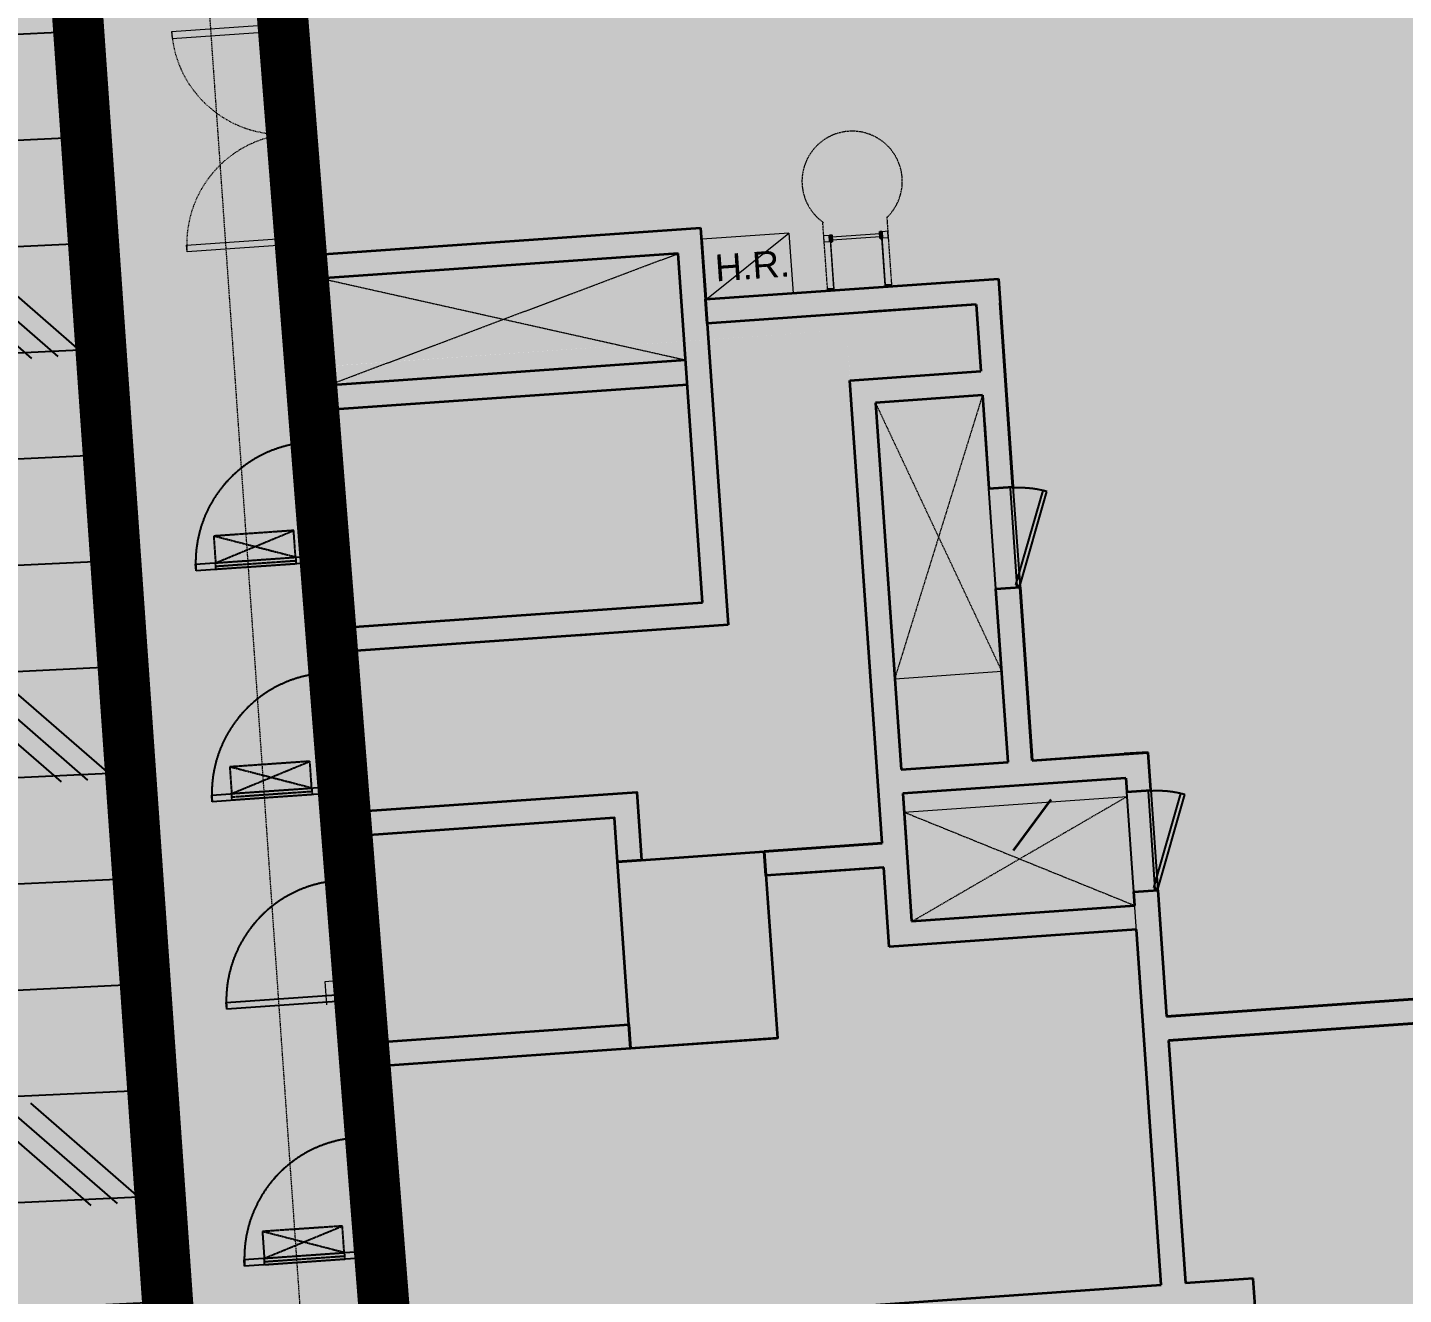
# Model space of a CAD drawing. Header units: millimetres. Extents: x 306 to 836129804, y -168137 to 818603917.
# Drawn here: x 834587896 to 834598183, y 818009828 to 818019302 of the extents above; entities that cross this region are included whole.
import ezdxf
from ezdxf.xclip import XClip

# ---------------------------------------------------------------- set-up
doc = ezdxf.new("R2010")
doc.units = ezdxf.units.MM
doc.header["$LTSCALE"] = 3
doc.header["$XCLIPFRAME"] = 0
for name, pattern in [('3A61X-MSFP-P-GF1$0$CENTER', [2, 1.25, -0.25, 0.25, -0.25]), ('ACAD_ISO03W100', [30, 12, -18]), ('B0701', [2.34375, 1.5625, -0.78125]), ('B0703', [4.6875, 3.125, -1.5625]), ('Dash', [6, 3, -3]), ('Dash 1_100', [2.25, 1.25, -1]), ('Dash 1_16_', [3.175, 1.5875, -1.5875]), ('DIVIDE', [1.25, 0.5, -0.25, 0, -0.25, 0, -0.25]), ('IMPORT-3A35X-MAGP-P-SB$0$ACAD_ISO05W035', [11.55, 8.4, -1.05, 0, -1.05, 0, -1.05])]:
    doc.linetypes.add(name, pattern=pattern)
for name, color, linetype in [('_ANCILIARY', 40, 'Continuous'), ('_ANCILIARY HATCH', 1, 'Continuous'), ('_DEV LINE', 96, 'DIVIDE'), ('_SUBLEASE', 241, 'Continuous'), ('_SUBLEASE LINE', 10, 'DIVIDE'), ('GCL-MARKUP WALL & DOOR', 251, 'Continuous'), ('Louver', 251, '3A61X-MSFP-P-GF1$0$CENTER'), ('Trench', 251, 'Continuous'), ('UAJ-90.0BOUN', 251, 'Continuous'), ('UAJ-90.5LAND', 251, 'Continuous')]:
    doc.layers.add(name, color=color, linetype=linetype)
for name, color, linetype, lineweight in [('A-DETL', 251, 'Continuous', 13), ('A-DETL-GENF', 251, 'Continuous', 13), ('A-DOOR', 251, 'Continuous', 5), ('A-DOOR-FRAM', 251, 'Continuous', 18), ('A-DOOR-HDLN', 251, 'Dash', 18), ('A-FLOR', 251, 'Continuous', 13), ('A-GENM', 251, 'Continuous', 5), ('A-WALL', 251, 'Continuous', 5), ('CBWD-BME', 251, 'Continuous', 20), ('Eva-New', 1, 'ACAD_ISO03W100', 18), ('G-IMPT', 8, 'Continuous', 5), ('Hatch (CARR)', 252, 'Continuous', 35), ('Hatch (LTC&CB)', 252, 'Continuous', 35), ('S-COLS', 251, 'Continuous', 5), ('UAJ-21EXWA', 251, 'Continuous', 35), ('UAJ-21EXWA-a', 251, 'Continuous', 9), ('UAJ-21EXWA-z', 251, 'B0703', 9), ('UAJ-23FLOR-y', 251, 'B0701', 9)]:
    doc.layers.add(name, color=color, linetype=linetype, lineweight=lineweight)
doc.layers.get('UAJ-90.5LAND').off()
doc.styles.add('Arial_1', font='arial.ttf', dxfattribs={"height": 3})

# ---------------------------------------------------------------- blocks, each defined once
blk = doc.blocks.new('ARC_DOR_P00_SINGLE_VARIES -External - EX-D07- 850x2100mm-16613457-Plan_L000')
at = {"layer": 'A-DOOR', "lineweight": 18}
for p, q in [((400, -90), (450, -90)), ((400, -990), (400, -90)), ((450, -90), (450, -990)), ((450, -990), (400, -990))]:
    blk.add_line(p, q, dxfattribs=at)
at = {"layer": 'A-DOOR', "linetype": 'Dash 1_16_'}
blk.add_arc((450, -90), 900, 180, 270, dxfattribs=at)
at = {"layer": 'A-DOOR-FRAM'}
for p, q in [((-500, -10), (-500, 7)), ((-499, 7), (-499, -10)), ((-494, 6), (-499, 6)), ((-498, 10), (-438, 10)), ((-498, 10), (-438, 10)), ((-438, 8), (-498, 8)), ((-494, -87), (-494, 6)), ((-437, -39), (-437, 7)), ((-435, 7), (-435, -39)), ((-435, 7), (-435, -39)), ((435, 7), (435, -39)), ((435, -39), (435, 7)), ((436, -39), (436, 7)), ((497, 10), (437, 10)), ((437, 10), (497, 10)), ((437, 8), (497, 8)), ((493, 6), (498, 6)), ((493, -87), (493, 6)), ((498, 7), (498, -10)), ((500, -10), (500, 7)), ((-502, -7), (-500, -7)), ((-502, -36), (-502, -7)), ((-499, -36), (-502, -36)), ((-500, -10), (-500, -36)), ((-499, -10), (-500, -10)), ((-500, -88), (-500, -70)), ((-499, -70), (-500, -70)), ((-499, -10), (-499, -70)), ((-499, -70), (-499, -88)), ((-494, -87), (-499, -87)), ((-498, -89), (-453, -89)), ((-453, -90), (-498, -90)), ((-453, -90), (-498, -90)), ((-494, -12), (-473, -12)), ((-473, -30), (-494, -30)), ((-473, -12), (-470, -12)), ((-470, -30), (-473, -30)), ((-470, -12), (-470, -30)), ((-452, -88), (-452, -42)), ((-450, -42), (-450, -88)), ((-450, -42), (-450, -88)), ((-449, -40), (-438, -40)), ((-438, -41), (-449, -41)), ((-438, -41), (-449, -41)), ((-446, -34), (-446, -9)), ((-446, -9), (-437, -9)), ((-437, -34), (-446, -34)), ((446, -9), (436, -9)), ((436, -34), (446, -34)), ((449, -40), (437, -40)), ((437, -41), (449, -41)), ((449, -41), (437, -41)), ((446, -34), (446, -9)), ((450, -42), (450, -88)), ((450, -88), (450, -42)), ((451, -88), (451, -42)), ((497, -89), (452, -89)), ((452, -90), (497, -90)), ((497, -90), (452, -90)), ((470, -12), (470, -30)), ((472, -12), (470, -12)), ((470, -30), (472, -30)), ((493, -12), (472, -12)), ((472, -30), (493, -30)), ((493, -87), (498, -87)), ((498, -10), (498, -70)), ((498, -10), (500, -10)), ((498, -36), (501, -36)), ((498, -70), (500, -70)), ((498, -70), (498, -88)), ((501, -7), (500, -7)), ((500, -10), (500, -36)), ((500, -88), (500, -70)), ((501, -36), (501, -7))]:
    blk.add_line(p, q, dxfattribs=at)
for centre, radius, start, end in [((-498, 7), 2.5, 90, 180), ((-498, 7), 2.5, 90, 180), ((-498, 7), 1, 90, 180), ((-438, 7), 2.5, 360, 90), ((-438, 7), 2.5, 360, 90), ((-438, 7), 1, 360, 90), ((437, 7), 2.5, 90, 180), ((437, 7), 2.5, 90, 180), ((437, 7), 1, 90, 180), ((497, 7), 2.5, 360, 90), ((497, 7), 2.5, 360, 90), ((497, 7), 1, 360, 90), ((-498, -88), 2.5, 180, 270), ((-498, -88), 2.5, 180, 270), ((-498, -88), 1, 180, 270), ((-453, -88), 2.5, 270, 360), ((-453, -88), 1, 270, 360), ((-453, -88), 2.5, 270, 360), ((-449, -42), 2.5, 90, 180), ((-449, -42), 1, 90, 180), ((-449, -42), 1, 90, 180), ((-438, -39), 2.5, 270, 360), ((-438, -39), 1, 270, 0), ((-438, -39), 2.5, 270, 360), ((-532, -21), 98.3, 350.8522, 9.1478), ((532, -21), 98.3, 170.8522, 189.1478), ((437, -39), 2.5, 180, 270), ((437, -39), 2.5, 180, 270), ((437, -39), 1, 180, 270), ((449, -42), 2.5, 360, 90), ((449, -42), 1, 360, 90), ((449, -42), 1, 360, 90), ((452, -88), 2.5, 180, 270), ((452, -88), 2.5, 180, 270), ((452, -88), 1, 180, 270), ((497, -88), 2.5, 270, 360), ((497, -88), 1, 270, 360), ((497, -88), 2.5, 270, 360)]:
    blk.add_arc(centre, radius, start, end, dxfattribs=at)
blk = doc.blocks.new('ARC_DOR_P00_DOUBLE_VARIES - External - EX-D01_1550x2100mm-16613462-Plan_L000')
at = {"layer": 'A-DOOR', "lineweight": 18}
for p, q in [((-775, -65), (-825, -65)), ((-825, -65), (-825, -890)), ((-775, -890), (-775, -65)), ((775, -65), (825, -65)), ((775, -890), (775, -65)), ((825, -65), (825, -890)), ((-825, -890), (-775, -890)), ((825, -890), (775, -890))]:
    blk.add_line(p, q, dxfattribs=at)
at = {"layer": 'A-DOOR', "linetype": 'Dash 1_16_'}
for centre, start, end in [((-825, -65), 270, 360), ((825, -65), 180, 270)]:
    blk.add_arc(centre, 825, start, end, dxfattribs=at)
at = {"layer": 'A-DOOR-FRAM'}
for p, q in [((-877, 18), (-875, 18)), ((-877, -11), (-877, 18)), ((-875, 15), (-875, 32)), ((-875, 15), (-875, -11)), ((-874, 15), (-875, 15)), ((-874, 32), (-874, 15)), ((-869, 31), (-874, 31)), ((-874, 15), (-874, -45)), ((-873, 35), (-813, 35)), ((-873, 35), (-813, 35)), ((-813, 33), (-873, 33)), ((-869, -62), (-869, 31)), ((-869, 13), (-848, 13)), ((-848, 13), (-845, 13)), ((-845, 13), (-845, -5)), ((-821, -9), (-821, 16)), ((-821, 16), (-812, 16)), ((-812, -14), (-812, 32)), ((-810, 32), (-810, -14)), ((-810, 32), (-810, -14)), ((810, 32), (810, -14)), ((810, -14), (810, 32)), ((811, -14), (811, 32)), ((821, 16), (811, 16)), ((872, 35), (812, 35)), ((812, 35), (872, 35)), ((812, 33), (872, 33)), ((821, -9), (821, 16)), ((845, 13), (845, -5)), ((847, 13), (845, 13)), ((868, 13), (847, 13)), ((868, 31), (873, 31)), ((868, -62), (868, 31)), ((873, 32), (873, 15)), ((873, 15), (873, -45)), ((873, 15), (875, 15)), ((875, 15), (875, 32)), ((876, 18), (875, 18)), ((875, 15), (875, -11)), ((876, -11), (876, 18)), ((-874, -11), (-877, -11)), ((-875, -63), (-875, -45)), ((-874, -45), (-875, -45)), ((-874, -45), (-874, -63)), ((-869, -62), (-874, -62)), ((-873, -64), (-828, -64)), ((-828, -65), (-873, -65)), ((-828, -65), (-873, -65)), ((-848, -5), (-869, -5)), ((-845, -5), (-848, -5)), ((-827, -63), (-827, -17)), ((-825, -17), (-825, -63)), ((-825, -17), (-825, -63)), ((-824, -15), (-813, -15)), ((-813, -16), (-824, -16)), ((-813, -16), (-824, -16)), ((-812, -9), (-821, -9)), ((811, -9), (821, -9)), ((824, -15), (812, -15)), ((812, -16), (824, -16)), ((824, -16), (812, -16)), ((825, -17), (825, -63)), ((825, -63), (825, -17)), ((826, -63), (826, -17)), ((872, -64), (827, -64)), ((827, -65), (872, -65)), ((872, -65), (827, -65)), ((845, -5), (847, -5)), ((847, -5), (868, -5)), ((868, -62), (873, -62)), ((873, -11), (876, -11)), ((873, -45), (875, -45)), ((873, -45), (873, -63)), ((875, -63), (875, -45))]:
    blk.add_line(p, q, dxfattribs=at)
for centre, radius, start, end in [((-873, 32), 2.5, 90, 180), ((-873, 32), 2.5, 90, 180), ((-873, 32), 1, 90, 180), ((-813, 32), 2.5, 360, 90), ((-813, 32), 2.5, 360, 90), ((-813, 32), 1, 0, 90), ((-907, 4), 98.3, 350.8522, 9.1478), ((907, 4), 98.3, 170.8522, 189.1478), ((812, 32), 2.5, 90, 180), ((812, 32), 2.5, 90, 180), ((812, 32), 1, 90, 180), ((872, 32), 2.5, 360, 90), ((872, 32), 2.5, 360, 90), ((872, 32), 1, 360, 90), ((-873, -63), 2.5, 180, 270), ((-873, -63), 2.5, 180, 270), ((-873, -63), 1, 180, 270), ((-828, -63), 2.5, 270, 360), ((-828, -63), 1, 270, 0), ((-828, -63), 2.5, 270, 360), ((-824, -17), 2.5, 90, 180), ((-824, -17), 1, 90, 180), ((-824, -17), 1, 90, 180), ((-813, -14), 2.5, 270, 360), ((-813, -14), 1, 270, 360), ((-813, -14), 2.5, 270, 360), ((812, -14), 2.5, 180, 270), ((812, -14), 2.5, 180, 270), ((812, -14), 1, 180, 270), ((824, -17), 2.5, 360, 90), ((824, -17), 1, 360, 90), ((824, -17), 1, 360, 90), ((827, -63), 2.5, 180, 270), ((827, -63), 2.5, 180, 270), ((827, -63), 1, 180, 270), ((872, -63), 2.5, 270, 360), ((872, -63), 1, 270, 360), ((872, -63), 2.5, 270, 360)]:
    blk.add_arc(centre, radius, start, end, dxfattribs=at)
blk = doc.blocks.new('ARC_AP_P00_SINGLE - ARC_AP03_P00_750X1500mm-19245586-Plan_L000')
at = {"layer": 'A-DOOR'}
for p, q in [((-242, -65), (-232, -37)), ((492, -43), (-242, -43)), ((-242, -65), (448, -316)), ((-232, -37), (458, -288)), ((448, -316), (458, -288))]:
    blk.add_line(p, q, dxfattribs=at)
at = {"layer": 'A-DOOR-HDLN', "lineweight": 5}
blk.add_arc((-242, -65), 734, 340, 0.4165, dxfattribs=at)
blk = doc.blocks.new('UNS_LionweldKennedyFlooringLtd_PrmnntlyFixVrtclLddrSym_Ladder - Ladders -19074909-Plan_L000')
at = {"layer": 'A-GENM'}
for p, q in [((-190, 379), (-240, 379)), ((-240, 379), (-240, 374)), ((-190, 379), (-240, 379)), ((-240, 379), (-240, 374)), ((-240, 374), (-195, 374)), ((-240, 374), (-195, 374)), ((-195, 374), (-195, -26)), ((-195, 374), (-195, -26)), ((-190, 25), (-190, 379)), ((-190, 25), (-190, 379)), ((240, 379), (190, 379)), ((190, 379), (190, 25)), ((240, 379), (190, 379)), ((190, 379), (190, 25)), ((195, -26), (195, 374)), ((195, 374), (240, 374)), ((195, -26), (195, 374)), ((195, 374), (240, 374)), ((240, 374), (240, 379)), ((240, 374), (240, 379)), ((-240, 25), (-200, 25)), ((-240, 25), (-240, -26)), ((-200, 25), (-195, 25)), ((-200, 25), (-200, -26)), ((180, 10), (-180, 10)), ((195, 25), (200, 25)), ((200, 25), (240, 25)), ((200, 25), (200, -26)), ((240, 25), (240, -26)), ((-200, -26), (-240, -26)), ((-195, -26), (-200, -26)), ((-195, -26), (-190, -26)), ((-195, -26), (-190, -26)), ((-180, -10), (180, -10)), ((190, -26), (195, -26)), ((190, -26), (195, -26)), ((200, -26), (195, -26)), ((240, -26), (200, -26))]:
    blk.add_line(p, q, dxfattribs=at)
at = {"layer": 'A-GENM', "lineweight": 25}
for p, q in [((-190, -26), (-190, 25)), ((-180, 25), (-190, 25)), ((-180, 25), (-180, -26)), ((180, -26), (180, 25)), ((190, 25), (180, 25)), ((190, 25), (190, -26)), ((-180, -26), (-190, -26)), ((190, -26), (180, -26))]:
    blk.add_line(p, q, dxfattribs=at)
blk = doc.blocks.new('Hose Reel - Hose Reel_dwg-8891829-Plan_L000')
at = {"layer": 'G-IMPT', "flags": 128}
blk.add_lwpolyline([(650, 400), (650, -50), (0, -50), (650, 400), (0, 400), (0, -50)], dxfattribs=at)
at = {"layer": 'G-IMPT', "insert": (360, 277), "char_height": 200, "width": 528.9, "attachment_point": 2, "rotation": 359.9778, "line_spacing_factor": 0.941778, "style": 'Arial_1'}
blk.add_mtext('H.R.', dxfattribs=at)
blk = doc.blocks.new('Hose Reel - Hose Reel Type 1-7871930-Plan_L000')
blk.add_blockref('Hose Reel - Hose Reel_dwg-8891829-Plan_L000', (-3, 45))
blk = doc.blocks.new('p32 uns')
at = {"layer": 'A-DETL', "linetype": 'Dash 1_100', "lineweight": 18}
for p, q in [((470258, -293730), (470221, -293212)), ((470700, -293178), (470736, -293697))]:
    blk.add_line(p, q, dxfattribs=at)
blk.add_arc((470441, -292912), 375, 314.0015, 234.9067, dxfattribs=at)
at = {"layer": 'A-FLOR', "lineweight": 9}
for p, q in [((466264, -293333), (466156, -291787)), ((466271, -293433), (466267, -293383)), ((466502, -298895), (466557, -298891)), ((466515, -299069), (466502, -298895)), ((466597, -298888), (466652, -298885))]:
    blk.add_line(p, q, dxfattribs=at)
at = {"layer": 'A-FLOR', "lineweight": 5}
for p, q in [((466157, -291787), (466265, -293333)), ((466269, -293383), (466272, -293433))]:
    blk.add_line(p, q, dxfattribs=at)
at = {"layer": 'A-WALL'}
for p, q in [((471516, -295958), (471464, -295210)), ((471643, -295197), (471696, -295946)), ((472595, -298910), (472542, -298162)), ((472722, -298149), (472774, -298897))]:
    blk.add_line(p, q, dxfattribs=at)
at = {"layer": 'A-WALL', "lineweight": 50}
blk.add_line((466465, -296209), (466644, -296197), dxfattribs=at)
at = {"layer": 'CBWD-BME'}
blk.add_lwpolyline([(466465, -293639), (469141, -293452), (469196, -294250), (466521, -294438)], close=True, dxfattribs=at)
at = {"layer": 'GCL-MARKUP WALL & DOOR'}
for p, q in [((466370, -294862), (466367, -294817)), ((466370, -294862), (466367, -294817)), ((466369, -294817), (466372, -294862)), ((466370, -294814), (466387, -294813)), ((466387, -294815), (466370, -294816)), ((466371, -294821), (466464, -294814)), ((466371, -294821), (466371, -294816)), ((466447, -294810), (466387, -294815)), ((466387, -294815), (466387, -294813)), ((466421, -294809), (466450, -294807)), ((466447, -294809), (466421, -294811)), ((466422, -294812), (466421, -294809)), ((466429, -294838), (466427, -294817)), ((466445, -294816), (466447, -294836)), ((466447, -294809), (466464, -294808)), ((466447, -294810), (466447, -294809)), ((466464, -294809), (466447, -294810)), ((466450, -294807), (466450, -294809)), ((466464, -294814), (466463, -294809)), ((466470, -294870), (466465, -294810)), ((466467, -294810), (466471, -294870)), ((466467, -294810), (466471, -294870)), ((466373, -294863), (466418, -294860)), ((466418, -294861), (466373, -294864)), ((466418, -294861), (466373, -294864)), ((466420, -294873), (466419, -294862)), ((466420, -294873), (466419, -294862)), ((466421, -294862), (466422, -294873)), ((466423, -294874), (466469, -294871)), ((466469, -294873), (466423, -294876)), ((466469, -294873), (466423, -294876)), ((466427, -294865), (466452, -294863)), ((466428, -294874), (466427, -294865)), ((466429, -294840), (466429, -294838)), ((466447, -294839), (466429, -294840)), ((466447, -294836), (466447, -294839)), ((466452, -294863), (466453, -294872)), ((471622, -295207), (471673, -295939)), ((471666, -295929), (471869, -295224)), ((471897, -295232), (471869, -295224)), ((471695, -295938), (471897, -295232)), ((465532, -295775), (466430, -295712)), ((466430, -295712), (466433, -295762)), ((466530, -295740), (466484, -295744)), ((466484, -295744), (466530, -295740)), ((466484, -295745), (466530, -295742)), ((466514, -295752), (466514, -295743)), ((466531, -295743), (466535, -295803)), ((466536, -295803), (466532, -295743)), ((466532, -295743), (466536, -295803)), ((465536, -295825), (465532, -295775)), ((466433, -295762), (465536, -295825)), ((466433, -295765), (466437, -295810)), ((466437, -295810), (466433, -295765)), ((466438, -295809), (466435, -295765)), ((466481, -295759), (466436, -295762)), ((466436, -295762), (466481, -295759)), ((466436, -295763), (466481, -295760)), ((466457, -295809), (466439, -295810)), ((466439, -295812), (466457, -295811)), ((466440, -295805), (466533, -295799)), ((466440, -295805), (466440, -295810)), ((466517, -295805), (466457, -295809)), ((466457, -295809), (466457, -295811)), ((466481, -295746), (466482, -295758)), ((466482, -295758), (466481, -295746)), ((466484, -295758), (466483, -295746)), ((466489, -295745), (466489, -295754)), ((466489, -295754), (466514, -295752)), ((466517, -295806), (466491, -295808)), ((466491, -295807), (466491, -295810)), ((466491, -295810), (466520, -295808)), ((466513, -295777), (466495, -295778)), ((466495, -295778), (466495, -295780)), ((466495, -295780), (466496, -295801)), ((466513, -295779), (466513, -295777)), ((466514, -295800), (466513, -295779)), ((466534, -295804), (466517, -295805)), ((466517, -295806), (466534, -295805)), ((466517, -295805), (466517, -295806)), ((466520, -295808), (466520, -295806)), ((466533, -295799), (466533, -295804)), ((471695, -295938), (471666, -295929)), ((466491, -296588), (466488, -296543)), ((466491, -296588), (466488, -296543)), ((466489, -296543), (466493, -296588)), ((466490, -296540), (466508, -296539)), ((466508, -296540), (466490, -296542)), ((466492, -296547), (466491, -296542)), ((466492, -296547), (466584, -296540)), ((466568, -296536), (466508, -296540)), ((466508, -296540), (466508, -296539)), ((466542, -296535), (466571, -296533)), ((466568, -296535), (466542, -296536)), ((466542, -296538), (466542, -296535)), ((466550, -296564), (466548, -296543)), ((466550, -296566), (466550, -296564)), ((466568, -296565), (466550, -296566)), ((466566, -296541), (466567, -296562)), ((466567, -296562), (466568, -296565)), ((466568, -296535), (466585, -296533)), ((466568, -296536), (466568, -296535)), ((466585, -296535), (466568, -296536)), ((466571, -296533), (466571, -296534)), ((466584, -296540), (466584, -296535)), ((466590, -296596), (466586, -296536)), ((466588, -296536), (466592, -296596)), ((466588, -296536), (466592, -296596)), ((466494, -296588), (466539, -296585)), ((466539, -296587), (466494, -296590)), ((466539, -296587), (466494, -296590)), ((466541, -296599), (466540, -296588)), ((466541, -296599), (466540, -296588)), ((466542, -296588), (466543, -296599)), ((466544, -296600), (466589, -296597)), ((466590, -296598), (466544, -296602)), ((466590, -296598), (466544, -296602)), ((466548, -296590), (466573, -296589)), ((466549, -296600), (466548, -296590)), ((466573, -296589), (466573, -296598)), ((465653, -297501), (466551, -297438)), ((466554, -297488), (465656, -297551)), ((466551, -297438), (466554, -297488)), ((466554, -297490), (466557, -297535)), ((466557, -297535), (466554, -297490)), ((466559, -297535), (466556, -297490)), ((466602, -297485), (466557, -297488)), ((466557, -297488), (466602, -297485)), ((466557, -297489), (466602, -297486)), ((466602, -297472), (466603, -297484)), ((466603, -297484), (466602, -297472)), ((466650, -297466), (466604, -297469)), ((466604, -297469), (466650, -297466)), ((466604, -297471), (466650, -297468)), ((466604, -297483), (466604, -297472)), ((466609, -297471), (466610, -297480)), ((466610, -297480), (466635, -297478)), ((466635, -297478), (466634, -297469)), ((466651, -297469), (466656, -297528)), ((466657, -297528), (466653, -297469)), ((466653, -297469), (466657, -297528)), ((468831, -297479), (468651, -297492)), ((472653, -297473), (472704, -298205)), ((472697, -298195), (472899, -297490)), ((472928, -297498), (472899, -297490)), ((465656, -297551), (465653, -297501)), ((466577, -297535), (466560, -297536)), ((466560, -297538), (466577, -297536)), ((466561, -297531), (466653, -297525)), ((466561, -297531), (466561, -297536)), ((466637, -297531), (466577, -297535)), ((466577, -297535), (466577, -297536)), ((466637, -297532), (466612, -297534)), ((466612, -297533), (466612, -297536)), ((466612, -297536), (466641, -297533)), ((466633, -297502), (466615, -297504)), ((466615, -297504), (466616, -297506)), ((466616, -297506), (466617, -297527)), ((466633, -297505), (466633, -297502)), ((466635, -297526), (466633, -297505)), ((466655, -297530), (466637, -297531)), ((466637, -297532), (466655, -297531)), ((466637, -297531), (466637, -297532)), ((466641, -297533), (466641, -297532)), ((466653, -297525), (466654, -297530)), ((472726, -298204), (472928, -297498)), ((466600, -298139), (466596, -298094)), ((466600, -298139), (466596, -298094)), ((466598, -298094), (466601, -298139)), ((466599, -298091), (466616, -298090)), ((466616, -298092), (466599, -298093)), ((466600, -298098), (466693, -298091)), ((466600, -298098), (466600, -298093)), ((466676, -298087), (466616, -298092)), ((466616, -298092), (466616, -298090)), ((466650, -298086), (466679, -298084)), ((466651, -298089), (466650, -298086)), ((466676, -298086), (466651, -298088)), ((466658, -298115), (466657, -298094)), ((466674, -298093), (466676, -298113)), ((466676, -298086), (466693, -298085)), ((466676, -298087), (466676, -298086)), ((466694, -298086), (466676, -298087)), ((466679, -298084), (466679, -298086)), ((466693, -298091), (466693, -298086)), ((466699, -298147), (466695, -298087)), ((466696, -298087), (466700, -298147)), ((466696, -298087), (466700, -298147)), ((466602, -298140), (466647, -298137)), ((466648, -298138), (466602, -298141)), ((466648, -298138), (466602, -298141)), ((466649, -298150), (466649, -298139)), ((466649, -298150), (466649, -298139)), ((466650, -298139), (466651, -298150)), ((466652, -298151), (466698, -298148)), ((466698, -298150), (466652, -298153)), ((466698, -298150), (466652, -298153)), ((466656, -298142), (466681, -298140)), ((466657, -298151), (466656, -298142)), ((466658, -298117), (466658, -298115)), ((466676, -298116), (466658, -298117)), ((466676, -298113), (466676, -298116)), ((466681, -298140), (466682, -298149)), ((472726, -298204), (472697, -298195)), ((465761, -299052), (466659, -298989)), ((466659, -298989), (466662, -299039)), ((466710, -299036), (466665, -299039)), ((466665, -299039), (466710, -299036)), ((466710, -299023), (466711, -299035)), ((466711, -299035), (466710, -299023)), ((466713, -299035), (466712, -299023)), ((466759, -299017), (466713, -299021)), ((466713, -299021), (466759, -299017)), ((466713, -299022), (466759, -299019)), ((466718, -299022), (466719, -299031)), ((466719, -299031), (466743, -299029)), ((466743, -299029), (466743, -299020)), ((466760, -299020), (466764, -299080)), ((466766, -299080), (466761, -299020)), ((466761, -299020), (466766, -299080)), ((465765, -299102), (465761, -299052)), ((466662, -299039), (465765, -299102)), ((466663, -299042), (466666, -299087)), ((466666, -299087), (466663, -299042)), ((466667, -299086), (466664, -299042)), ((466665, -299040), (466710, -299037)), ((466686, -299086), (466668, -299087)), ((466668, -299089), (466686, -299088)), ((466669, -299082), (466762, -299076)), ((466669, -299082), (466669, -299087)), ((466746, -299082), (466686, -299086)), ((466686, -299086), (466686, -299088)), ((466746, -299083), (466720, -299085)), ((466720, -299084), (466720, -299087)), ((466720, -299087), (466749, -299085)), ((466742, -299054), (466724, -299055)), ((466724, -299055), (466724, -299057)), ((466724, -299057), (466725, -299078)), ((466742, -299056), (466742, -299054)), ((466743, -299077), (466742, -299056)), ((466763, -299081), (466746, -299082)), ((466746, -299083), (466763, -299082)), ((466746, -299082), (466746, -299083)), ((466749, -299085), (466749, -299083)), ((466762, -299076), (466762, -299081)), ((466734, -300062), (466731, -300017)), ((466734, -300062), (466731, -300017)), ((466732, -300017), (466735, -300062)), ((466733, -300015), (466751, -300013)), ((466751, -300015), (466733, -300016)), ((466735, -300021), (466734, -300016)), ((466735, -300021), (466827, -300015)), ((466737, -300063), (466782, -300060)), ((466782, -300061), (466737, -300064)), ((466782, -300061), (466737, -300064)), ((466811, -300011), (466751, -300015)), ((466751, -300015), (466751, -300013)), ((466784, -300074), (466783, -300062)), ((466784, -300074), (466783, -300062)), ((466785, -300009), (466814, -300007)), ((466810, -300009), (466785, -300011)), ((466785, -300012), (466785, -300009)), ((466785, -300062), (466785, -300074)), ((466793, -300038), (466791, -300017)), ((466791, -300065), (466816, -300063)), ((466791, -300074), (466791, -300065)), ((466793, -300041), (466793, -300038)), ((466811, -300039), (466793, -300041)), ((466809, -300016), (466810, -300037)), ((466810, -300009), (466828, -300008)), ((466811, -300011), (466810, -300009)), ((466810, -300037), (466811, -300039)), ((466828, -300009), (466811, -300011)), ((466814, -300007), (466814, -300009)), ((466816, -300063), (466816, -300072)), ((466827, -300015), (466827, -300010)), ((466833, -300070), (466829, -300010)), ((466831, -300010), (466835, -300070)), ((466831, -300010), (466835, -300070)), ((466786, -300075), (466832, -300071)), ((466832, -300073), (466787, -300076)), ((466832, -300073), (466787, -300076)), ((465896, -300975), (466793, -300913)), ((465899, -301025), (465896, -300975)), ((466797, -300962), (465899, -301025)), ((466793, -300913), (466797, -300962)), ((466797, -300965), (466800, -301010)), ((466800, -301010), (466797, -300965)), ((466845, -300959), (466799, -300962)), ((466799, -300962), (466845, -300959)), ((466802, -301010), (466799, -300965)), ((466800, -300964), (466845, -300961)), ((466845, -300947), (466846, -300958)), ((466846, -300958), (466845, -300947)), ((466847, -300958), (466846, -300946)), ((466893, -300941), (466847, -300944)), ((466847, -300944), (466893, -300941)), ((466847, -300945), (466893, -300942)), ((466852, -300945), (466853, -300954)), ((466853, -300954), (466878, -300953)), ((466876, -300977), (466858, -300978)), ((466858, -300978), (466859, -300981)), ((466859, -300981), (466860, -301002)), ((466876, -300979), (466876, -300977)), ((466878, -301000), (466876, -300979)), ((466878, -300953), (466877, -300943)), ((466894, -300943), (466899, -301003)), ((466900, -301003), (466896, -300943)), ((466896, -300943), (466900, -301003)), ((466803, -301006), (466896, -300999)), ((466803, -301006), (466804, -301011)), ((466820, -301009), (466803, -301011)), ((466803, -301012), (466820, -301011)), ((466880, -301005), (466820, -301009)), ((466820, -301009), (466820, -301011)), ((466880, -301007), (466855, -301009)), ((466855, -301007), (466855, -301010)), ((466855, -301010), (466884, -301008)), ((466898, -301004), (466880, -301005)), ((466880, -301005), (466880, -301007)), ((466880, -301007), (466898, -301006)), ((466884, -301008), (466884, -301007)), ((466896, -300999), (466897, -301004))]:
    blk.add_line(p, q, dxfattribs=at)
for points in [[(466467, -294809), (466567, -294802), (466636, -295798), (466537, -295805)], [(471464, -295210), (471643, -295197), (471696, -295946), (471516, -295958)], [(466588, -296533), (466687, -296526), (466757, -297522), (466657, -297529)], [(472494, -297476), (472674, -297464), (472726, -298212), (472547, -298224)], [(466830, -300008), (466930, -300001), (467000, -300997), (466900, -301004)]]:
    blk.add_lwpolyline(points, close=True, dxfattribs=at)
blk.add_lwpolyline([(466840, -301577), (466801, -301012), (466980, -301000), (467020, -301565), (466840, -301577)], dxfattribs=at)
for centre, radius, start, end in [((466370, -294817), 2.5, 94, 184), ((466370, -294817), 2.5, 94, 184), ((466370, -294817), 1, 94, 184), ((466464, -294810), 2.5, 4, 94), ((466464, -294810), 2.5, 4, 94), ((466464, -294810), 1, 4, 94), ((466433, -295762), 900, 94, 184), ((466373, -294862), 2.5, 184, 274), ((466373, -294862), 2.5, 184, 274), ((466373, -294862), 1, 184, 274), ((466418, -294862), 2.5, 4, 94), ((466418, -294862), 1, 4, 94), ((466418, -294862), 1, 4, 94), ((466423, -294873), 2.5, 184, 274), ((466423, -294873), 2.5, 184, 274), ((466423, -294873), 1, 184, 274), ((466434, -294778), 98.3, 264.8522, 283.1478), ((466469, -294870), 2.5, 274, 4), ((466469, -294870), 1, 274, 4), ((466469, -294870), 2.5, 274, 4), ((471695, -295938), 734, 74, 94.4165), ((466484, -295746), 2.5, 94, 184), ((466484, -295746), 2.5, 94, 184), ((466508, -295839), 98.3, 84.8522, 103.1478), ((466530, -295743), 2.5, 4, 94), ((466530, -295743), 2.5, 4, 94), ((466530, -295743), 1, 4, 94), ((466436, -295764), 2.5, 94, 184), ((466436, -295764), 2.5, 94, 184), ((466436, -295764), 1, 94, 184), ((466439, -295809), 2.5, 184, 274), ((466439, -295809), 2.5, 184, 274), ((466439, -295809), 1, 184, 274), ((466481, -295758), 1, 274, 4), ((466481, -295758), 2.5, 274, 4), ((466481, -295758), 1, 274, 4), ((466484, -295746), 1, 94, 184), ((466534, -295803), 2.5, 274, 4), ((466534, -295803), 1, 274, 4), ((466534, -295803), 2.5, 274, 4), ((466490, -296543), 2.5, 94, 184), ((466490, -296543), 2.5, 94, 184), ((466490, -296543), 1, 94, 184), ((466585, -296536), 2.5, 4, 94), ((466585, -296536), 2.5, 4, 94), ((466585, -296536), 1, 4, 94), ((466554, -297488), 900, 94, 184), ((466494, -296587), 2.5, 184, 274), ((466494, -296587), 2.5, 184, 274), ((466494, -296587), 1, 184, 274), ((466539, -296588), 2.5, 4, 94), ((466539, -296588), 1, 4, 94), ((466539, -296588), 1, 4, 94), ((466544, -296599), 2.5, 184, 274), ((466544, -296599), 2.5, 184, 274), ((466544, -296599), 1, 184, 274), ((466554, -296503), 98.3, 264.8522, 283.1478), ((466589, -296596), 1, 274, 4), ((466589, -296596), 2.5, 274, 4), ((466589, -296596), 2.5, 274, 4), ((466557, -297490), 2.5, 94, 184), ((466557, -297490), 2.5, 94, 184), ((466557, -297490), 1, 94, 184), ((466605, -297472), 2.5, 94, 184), ((466605, -297472), 2.5, 94, 184), ((466602, -297484), 2.5, 274, 4), ((466602, -297484), 1, 274, 4), ((466602, -297484), 1, 274, 4), ((466605, -297472), 1, 94, 184), ((466629, -297565), 98.3, 84.8522, 103.1478), ((466650, -297469), 2.5, 4, 94), ((466650, -297469), 2.5, 4, 94), ((466650, -297469), 1, 4, 94), ((472726, -298204), 734, 74, 94.4165), ((466560, -297535), 2.5, 184, 274), ((466560, -297535), 2.5, 184, 274), ((466560, -297535), 1, 184, 274), ((466655, -297529), 2.5, 274, 4), ((466655, -297529), 1, 274, 4), ((466655, -297529), 2.5, 274, 4), ((466599, -298094), 2.5, 94, 184), ((466599, -298094), 2.5, 94, 184), ((466599, -298094), 1, 94, 184), ((466694, -298087), 2.5, 4, 94), ((466694, -298087), 2.5, 4, 94), ((466694, -298087), 1, 4, 94), ((466662, -299039), 900, 94, 184), ((466602, -298139), 2.5, 184, 274), ((466602, -298139), 2.5, 184, 274), ((466602, -298139), 1, 184, 274), ((466648, -298139), 2.5, 4, 94), ((466648, -298139), 1, 4, 94), ((466648, -298139), 1, 4, 94), ((466652, -298150), 2.5, 184, 274), ((466652, -298150), 2.5, 184, 274), ((466652, -298150), 1, 184, 274), ((466663, -298055), 98.3, 264.8522, 283.1478), ((466698, -298147), 2.5, 274, 4), ((466698, -298147), 1, 274, 4), ((466698, -298147), 2.5, 274, 4), ((466713, -299023), 2.5, 94, 184), ((466713, -299023), 2.5, 94, 184), ((466710, -299035), 1, 274, 4), ((466710, -299035), 2.5, 274, 4), ((466710, -299035), 1, 274, 4), ((466713, -299023), 1, 94, 184), ((466737, -299116), 98.3, 84.8522, 103.1478), ((466759, -299020), 2.5, 4, 94), ((466759, -299020), 2.5, 4, 94), ((466759, -299020), 1, 4, 94), ((466665, -299041), 2.5, 94, 184), ((466665, -299041), 2.5, 94, 184), ((466665, -299041), 1, 94, 184), ((466668, -299086), 2.5, 184, 274), ((466668, -299086), 2.5, 184, 274), ((466668, -299086), 1, 184, 274), ((466763, -299080), 2.5, 274, 4), ((466763, -299080), 1, 274, 4), ((466763, -299080), 2.5, 274, 4), ((466797, -300962), 900, 94, 184), ((466733, -300017), 2.5, 94, 184), ((466733, -300017), 2.5, 94, 184), ((466733, -300017), 1, 94, 184), ((466736, -300062), 2.5, 184, 274), ((466736, -300062), 2.5, 184, 274), ((466736, -300062), 1, 184, 274), ((466782, -300062), 2.5, 4, 94), ((466782, -300062), 1, 4, 94), ((466782, -300062), 1, 4, 94), ((466828, -300010), 2.5, 4, 94), ((466828, -300010), 2.5, 4, 94), ((466828, -300010), 1, 4, 94), ((466786, -300074), 2.5, 184, 274), ((466786, -300074), 2.5, 184, 274), ((466786, -300074), 1, 184, 274), ((466797, -299978), 98.3, 264.8522, 283.1478), ((466832, -300070), 2.5, 274, 4), ((466832, -300070), 1, 274, 4), ((466832, -300070), 2.5, 274, 4), ((466800, -300965), 2.5, 94, 184), ((466800, -300965), 2.5, 94, 184), ((466800, -300965), 1, 94, 184), ((466847, -300946), 2.5, 94, 184), ((466847, -300946), 2.5, 94, 184), ((466845, -300958), 1, 274, 4), ((466845, -300958), 2.5, 274, 4), ((466845, -300958), 1, 274, 4), ((466847, -300946), 1, 94, 184), ((466872, -301039), 98.3, 84.8522, 103.1478), ((466893, -300943), 2.5, 4, 94), ((466893, -300943), 2.5, 4, 94), ((466893, -300943), 1, 4, 94), ((466803, -301010), 2.5, 184, 274), ((466803, -301010), 2.5, 184, 274), ((466803, -301010), 1, 184, 274), ((466898, -301003), 2.5, 274, 4), ((466898, -301003), 1, 274, 4), ((466898, -301003), 2.5, 274, 4)]:
    blk.add_arc(centre, radius, start, end, dxfattribs=at)
at = {"layer": 'Louver'}
for points in [[(465668, -295565), (465682, -295765), (466280, -295723), (466266, -295523)], [(465682, -295765), (466280, -295723), (466284, -295773), (465685, -295814)], [(465788, -297291), (465802, -297490), (466401, -297449), (466387, -297249)], [(465802, -297490), (466401, -297449), (466404, -297498), (465806, -297540)], [(466032, -300765), (466046, -300965), (466644, -300923), (466630, -300724)], [(466046, -300965), (466644, -300923), (466648, -300973), (466049, -301015)]]:
    blk.add_lwpolyline(points, close=True, dxfattribs=at)
at = {"layer": 'Louver', "flags": 128}
for points in [[(465682, -295765), (466266, -295523)], [(466280, -295723), (465668, -295565)], [(465802, -297490), (466387, -297249)], [(466401, -297449), (465788, -297291)], [(466644, -300923), (466032, -300765)], [(466046, -300965), (466630, -300724)]]:
    blk.add_lwpolyline(points, dxfattribs=at)
at = {"layer": 'Louver'}
for points in [[(465683, -295790), (466282, -295748)], [(465804, -297515), (466403, -297473)], [(466047, -300990), (466646, -300948)]]:
    blk.add_lwpolyline(points, dxfattribs=at)
at = {"layer": 'S-COLS', "lineweight": 35}
for p, q in [((468687, -298000), (469784, -297924)), ((468784, -299397), (468699, -298180)), ((469870, -299321), (468784, -299397))]:
    blk.add_line(p, q, dxfattribs=at)
at = {"layer": 'S-COLS'}
for p, q in [((468699, -298180), (468687, -298000)), ((469797, -298103), (469784, -297924)), ((469882, -299320), (469797, -298103)), ((469882, -299320), (469870, -299321))]:
    blk.add_line(p, q, dxfattribs=at)
at = {"layer": 'Trench'}
for points in [[(471397, -294257), (471373, -293908)], [(468388, -296307), (468687, -296286)]]:
    blk.add_lwpolyline(points, dxfattribs=at)
at = {"layer": 'UAJ-21EXWA'}
for p, q in [((466453, -293460), (469308, -293260)), ((469308, -293260), (469320, -293440)), ((466465, -293639), (466453, -293460)), ((469141, -293452), (466465, -293639)), ((469323, -296061), (469141, -293452)), ((469320, -293440), (469515, -296228)), ((469345, -293794), (471535, -293641)), ((471535, -293641), (471643, -295197)), ((471535, -293641), (471547, -293821)), ((469358, -293974), (469345, -293794)), ((471368, -293833), (469358, -293974)), ((471368, -293833), (470567, -293889)), ((471368, -293833), (471402, -294332)), ((471368, -293833), (471402, -294332)), ((471643, -295197), (471547, -293821)), ((469196, -294250), (466521, -294438)), ((470423, -294401), (471402, -294332)), ((470435, -294580), (470423, -294401)), ((471402, -294332), (471402, -294332)), ((466534, -294617), (469209, -294430)), ((470665, -297862), (470435, -294580)), ((471415, -294512), (470615, -294568)), ((470615, -294568), (470807, -297311)), ((471415, -294512), (471464, -295210)), ((471430, -294721), (471464, -295210)), ((471464, -295210), (471643, -295197)), ((471464, -295210), (471643, -295197)), ((466437, -295812), (466616, -295799)), ((466488, -296540), (466437, -295812)), ((466616, -295799), (466648, -296248)), ((471516, -295958), (471696, -295946)), ((471516, -295958), (471696, -295946)), ((471786, -297242), (471696, -295946)), ((471696, -295946), (471786, -297242)), ((471607, -297255), (471516, -295958)), ((471607, -297255), (471516, -295958)), ((466648, -296248), (469323, -296061)), ((469515, -296228), (466660, -296428)), ((466660, -296428), (466667, -296528)), ((466667, -296528), (466488, -296540)), ((471786, -297242), (472654, -297182)), ((472654, -297182), (472475, -297194)), ((472674, -297464), (472654, -297182)), ((470807, -297311), (471607, -297255)), ((470807, -297311), (471607, -297255)), ((471786, -297242), (472475, -297194)), ((472487, -297374), (470819, -297490)), ((472487, -297374), (470819, -297490)), ((472487, -297374), (472494, -297476)), ((470819, -297490), (470844, -297850)), ((470819, -297490), (470886, -298443)), ((472494, -297476), (472674, -297464)), ((470665, -297862), (469784, -297924)), ((469784, -297924), (470665, -297862)), ((468699, -298180), (468687, -298000)), ((469784, -297924), (469882, -299320)), ((469797, -298103), (469784, -297924)), ((470677, -298042), (469797, -298103)), ((470677, -298042), (469965, -298092)), ((470719, -298635), (470677, -298042)), ((472547, -298224), (472726, -298212)), ((472726, -298212), (472792, -299157)), ((472554, -298327), (472547, -298224)), ((470886, -298443), (472554, -298327)), ((472566, -298506), (470719, -298635)), ((472752, -301164), (472566, -298506)), ((472792, -299157), (482744, -298461)), ((482757, -298641), (472805, -299336)), ((477451, -298831), (472792, -299157)), ((472805, -299336), (477464, -299011)), ((469882, -299320), (469870, -299321)), ((472805, -299336), (472932, -301151)), ((466731, -300015), (466910, -300002)), ((466800, -301012), (466980, -301000)), ((466800, -301012), (466861, -301877)), ((467020, -301565), (466980, -301000)), ((470192, -301343), (472752, -301164)), ((473440, -301116), (472932, -301151)), ((473460, -301395), (473440, -301116))]:
    blk.add_line(p, q, dxfattribs=at)
for points in [[(466271, -293434), (466450, -293422), (466547, -294803), (466367, -294816)], [(468687, -298000), (468664, -297671), (466757, -297805), (466776, -298079), (466596, -298091), (466557, -297538), (466737, -297525), (466744, -297625), (468831, -297479), (468866, -297988)], [(468687, -298000), (469784, -297924), (469882, -299320), (468784, -299397)]]:
    blk.add_lwpolyline(points, close=True, dxfattribs=at)
blk.add_lwpolyline([(466910, -300002), (466731, -300015), (466666, -299089), (466846, -299076), (466865, -299351), (468772, -299217), (468784, -299397), (466877, -299530), (466910, -300002)], dxfattribs=at)
at = {"layer": 'UAJ-21EXWA-a'}
for p, q in [((470759, -296631), (471559, -296575)), ((470829, -297629), (472497, -297512))]:
    blk.add_line(p, q, dxfattribs=at)
at = {"layer": 'UAJ-21EXWA-z'}
blk.add_lwpolyline([(474600, -310530), (467837, -308669), (467338, -308704), (467129, -305718), (466624, -305753), (463992, -268115), (465294, -268024), (466073, -267498), (475220, -266859), (475253, -267327), (477367, -267179), (477309, -266351), (489092, -265524), (491575, -301025)], dxfattribs=at)
at = {"layer": 'UAJ-23FLOR-y'}
for p, q in [((470615, -294568), (471559, -296575)), ((471415, -294512), (470759, -296631)), ((472497, -297512), (470886, -298448)), ((470829, -297629), (472554, -298327))]:
    blk.add_line(p, q, dxfattribs=at)
for points in [[(466521, -294438), (469141, -293452)], [(469196, -294250), (466465, -293639)]]:
    blk.add_lwpolyline(points, dxfattribs=at)
at = {"layer": 'UAJ-90.0BOUN', "linetype": 'IMPORT-3A35X-MAGP-P-SB$0$ACAD_ISO05W035'}
blk.add_lwpolyline([(462043, -254402), (466414, -316882)], dxfattribs=at)
at = {"layer": 'A-DETL-GENF', "rotation": 4.000000000000001}
blk.add_blockref('Hose Reel - Hose Reel Type 1-7871930-Plan_L000', (469354, -293788), dxfattribs=at)
at = {"layer": 'A-DOOR'}
for name, p, rotation in [('ARC_DOR_P00_DOUBLE_VARIES - External - EX-D01_1550x2100mm-16613462-Plan_L000', (466299, -292554), 274), ('ARC_AP_P00_SINGLE - ARC_AP03_P00_750X1500mm-19245586-Plan_L000', (471613, -295701), 93.99999999999999), ('ARC_DOR_P00_SINGLE_VARIES -External - EX-D07- 850x2100mm-16613457-Plan_L000', (466855, -300507), 274)]:
    blk.add_blockref(name, p, dxfattribs=dict(at, rotation=rotation))
at = {"layer": 'A-GENM', "lineweight": 25, "rotation": 183.9999999999999}
blk.add_blockref('UNS_LionweldKennedyFlooringLtd_PrmnntlyFixVrtclLddrSym_Ladder - Ladders -19074909-Plan_L000', (470470, -293326), dxfattribs=at)
blk = doc.blocks.new('GBP-P32-L00')
at = {"layer": 'UAJ-90.5LAND'}
blk.add_blockref('p32 uns', (834123620, 818311064), dxfattribs=at)

msp = doc.modelspace()

# ---------------------------------------------------------------- hatches: boundary and pattern name
at = {"layer": '_ANCILIARY'}
h = msp.add_hatch(color=256, dxfattribs=at)
h.dxf.hatch_style = 1
edge = h.paths.add_edge_path(flags=16)
edge.add_line((834589698, 818000196), (834585687, 818056299))
edge.add_line((834585687, 818056299), (834612519, 818058233))
edge.add_arc((834612485, 818056535), 1698, 9.5027, 88.8508, ccw=False)
edge.add_line((834614160, 818056815), (834618401, 817996165))
edge.add_line((834618401, 817996165), (834594769, 817994584))
edge.add_line((834594769, 817994584), (834594328, 817995205))
edge.add_line((834594328, 817995205), (834589698, 818000196))
edge = h.paths.add_edge_path()
edge.add_line((834619910, 817993769), (834615192, 818061235))
edge.add_arc((834615187, 818061235), 5, 4.0003, 94.0141)
edge.add_line((834615186, 818061240), (834582995, 818058981))
edge.add_line((834582995, 818058981), (834582980, 818058974))
edge.add_line((834582980, 818058974), (834587436, 817995537))
edge.add_line((834587436, 817995537), (834589273, 817995667))
edge.add_line((834589273, 817995667), (834590439, 817991709))
edge.add_line((834590439, 817991709), (834619905, 817993763))
edge.add_arc((834619905, 817993768), 5, 273.9984, 364.0003)
at = {"layer": '_ANCILIARY HATCH'}
h = msp.add_hatch(dxfattribs=at)
h.set_pattern_fill('CORK', color=256, scale=250, angle=3.9989)
h.set_pattern_definition([(3.99890835, (0, 0), (-55.35411464, 791.8175197), []), (138.99890835, (423.6, -368.2), (-1472.9274463, -1694.3440005), [1122.5325, -1122.5325]), (138.99890835, (621.5, -354.4), (-1472.9274463, -1694.3440005), [1122.5325, -1122.5325]), (138.99890835, (819.5, -340.6), (-1472.9274463, -1694.3440005), [1122.5325, -1122.5325])])
edge = h.paths.add_edge_path(flags=16)
edge.add_line((834589618, 818000119), (834585687, 818056299))
edge.add_line((834585687, 818056299), (834612519, 818058233))
edge.add_arc((834612494, 818056546), 1687, 9.1879, 89.1656, ccw=False)
edge.add_line((834614160, 818056815), (834618401, 817996165))
edge.add_line((834618401, 817996165), (834594689, 817994508))
edge.add_line((834594689, 817994508), (834589618, 818000119))
edge = h.paths.add_edge_path()
edge.add_line((834619910, 817993769), (834615192, 818061235))
edge.add_arc((834615187, 818061235), 5, 4.0003, 94.0141)
edge.add_line((834615186, 818061240), (834582996, 818058975))
edge.add_line((834582996, 818058975), (834587436, 817995537))
edge.add_line((834587436, 817995537), (834589273, 817995667))
edge.add_line((834589273, 817995667), (834590439, 817991709))
edge.add_line((834590439, 817991709), (834619905, 817993763))
edge.add_arc((834619905, 817993768), 5, 273.9984, 364.0003)
at = {"layer": '_SUBLEASE'}
h = msp.add_hatch(color=256, dxfattribs=at)
h.dxf.hatch_style = 1
h.paths.add_polyline_path([(834589693, 818043566), (834597284, 818044097), (834597429, 818042022), (834598985, 818042131), (834598840, 818044206), (834610877, 818045047), (834612740, 818018402), (834612538, 818018388), (834613248, 818008554), (834612849, 818008526), (834613469, 817999668), (834612903, 817998947), (834605437, 817998425), (834591457, 818002395), (834590958, 818002360), (834588285, 818040610), (834588683, 818040638), (834588533, 818042783)], flags=16)
edge = h.paths.add_edge_path()
edge.add_line((834612519, 818058233), (834585687, 818056299))
edge.add_line((834585687, 818056299), (834585852, 818053900))
edge.add_line((834585852, 818053900), (834587596, 818054022))
edge.add_line((834587596, 818054022), (834587784, 818051304))
edge.add_line((834587784, 818051304), (834588882, 818050417))
edge.add_line((834588882, 818050417), (834591284, 818050587))
edge.add_line((834591284, 818050587), (834591386, 818049130))
edge.add_line((834591386, 818049130), (834586217, 818048767))
edge.add_line((834586217, 818048767), (834589618, 818000119))
edge.add_line((834589618, 818000119), (834594328, 817995205))
edge.add_arc((834593644, 817994410), 1049, 4.359, 49.3183, ccw=False)
edge.add_line((834594690, 817994489), (834617241, 817996069))
edge.add_line((834617241, 817996069), (834612865, 818058187))
edge.add_arc((834612384, 818055899), 2338, 78.1255, 86.6981)
at = {"layer": 'Eva-New', "linetype": 'Continuous', "ltscale": 0.01}
h = msp.add_hatch(dxfattribs=at)
h.set_pattern_fill('ANSI31', color=8, scale=350, angle=4)
edge = h.paths.add_edge_path()
edge.add_arc((834611514, 818068145), 14100, 55.19, 154.5596)
edge.add_line((834598781, 818074202), (834595240, 818066761))
edge.add_arc((834589822, 818069339), 6000, 273.9989, 334.5547, ccw=False)
edge.add_line((834590241, 818063354), (834585555, 818063026))
edge.add_arc((834584990, 818071107), 8100, 264.22, 273.9989, ccw=False)
edge.add_line((834584174, 818063048), (834580416, 818063428))
edge.add_arc((834579107, 818050494), 13000, 84.22, 93.9908)
edge.add_line((834578202, 818063463), (834574222, 818063185))
edge.add_arc((834573731, 818070171), 7003, 184.5183, 274.0161, ccw=False)
edge.add_arc((834553791, 818068593), 13000, 4.5275, 25.1652)
edge.add_line((834565557, 818074121), (834563376, 818078764))
edge.add_arc((834569693, 818081779), 7000, 186.262, 205.5162, ccw=False)
edge.add_line((834562735, 818081016), (834561851, 818093823))
edge.add_arc((834568796, 818094577), 6985, 103.7934, 186.1996, ccw=False)
edge.add_line((834567130, 818101361), (834607739, 818104324))
edge.add_arc((834606780, 818117304), 13016, 274.2238, 392.8596)
edge.add_arc((834623587, 818128174), 7000, 183.9989, 212.9539, ccw=False)
edge.add_line((834616604, 818127686), (834614554, 818157541))
edge.add_line((834614554, 818157541), (834608569, 818157123))
edge.add_line((834608569, 818157123), (834610619, 818127267))
edge.add_arc((834623587, 818128174), 13000, 183.9989, 212.8579)
edge.add_arc((834606785, 818117302), 7013, -85.8705, 32.9949, ccw=False)
edge.add_line((834607290, 818110307), (834542916, 818105773))
edge.add_line((834542916, 818105773), (834543332, 818099785))
edge.add_line((834543332, 818099785), (834548340, 818100140))
edge.add_arc((834548850, 818093136), 7023, 1.9179, 94.1619, ccw=False)
edge.add_line((834555868, 818093371), (834556823, 818079615))
edge.add_arc((834565030, 818080334), 8239, 185.0093, 211.2768)
edge.add_line((834557989, 818076056), (834560015, 818071843))
edge.add_arc((834553705, 818068780), 7014, -83.412, 25.8919, ccw=False)
edge.add_line((834554510, 818061813), (834511331, 818058806))
edge.add_arc((834510845, 818065789), 7000, 141.8799, 273.9829, ccw=False)
edge.add_arc((834495100, 818078141), 13011, 321.8893, 363.9966)
edge.add_line((834508080, 818079048), (834507303, 818090245))
edge.add_arc((834514286, 818090733), 7000, 94.2178, 183.9989, ccw=False)
edge.add_line((834513771, 818097714), (834514324, 818097755))
edge.add_line((834514324, 818097755), (834515094, 818097812))
edge.add_arc((834515889, 818090839), 7018, 4.3912, 96.5007, ccw=False)
edge.add_line((834522886, 818091376), (834523318, 818085091))
edge.add_line((834523318, 818085091), (834529307, 818085510))
edge.add_line((834529307, 818085510), (834528871, 818091758))
edge.add_arc((834535854, 818092246), 7000, 93.9989, 183.9989, ccw=False)
edge.add_line((834535365, 818099229), (834540640, 818099597))
edge.add_line((834540640, 818099597), (834540221, 818105616))
edge.add_line((834540221, 818105616), (834513376, 818103739))
edge.add_arc((834514284, 818090770), 13000, 94.0059, 183.9911)
edge.add_line((834501316, 818089866), (834502094, 818078619))
edge.add_arc((834495111, 818078135), 7000, -66.1386, 3.9582, ccw=False)
edge.add_arc((834495111, 818078135), 7000, 273.9987, 293.8614, ccw=False)
edge.add_line((834495599, 818071153), (834484038, 818070344))
edge.add_arc((834484945, 818057376), 13000, 3.9987, 93.9987, ccw=False)
edge.add_line((834497913, 818058283), (834498851, 818044866))
edge.add_arc((834505833, 818045382), 7001, 153.5176, 184.2267, ccw=False)
edge.add_arc((834505832, 818045382), 7000, 93.9908, 153.5167, ccw=False)
edge.add_line((834505345, 818052365), (834578108, 818057442))
edge.add_arc((834579013, 818044473), 13000, 84.22, 93.9908, ccw=False)
edge.add_line((834580322, 818057407), (834583663, 818057069))
edge.add_arc((834584973, 818070003), 13000, 264.22, 273.9989)
edge.add_line((834585879, 818057034), (834609494, 818058685))
edge.add_arc((834609982, 818051702), 7000, -19.3649, 93.9989, ccw=False)
edge.add_arc((834628850, 818045070), 13000, 160.6351, 183.9989)
edge.add_line((834615882, 818044164), (834619634, 817990488))
edge.add_arc((834610656, 817989861), 9000, -86.0119, 3.9989, ccw=False)
edge.add_line((834611282, 817980882), (834602812, 817980292))
edge.add_line((834602812, 817980292), (834603231, 817974307))
edge.add_line((834603231, 817974307), (834611718, 817974898))
edge.add_arc((834612344, 817965920), 9000, 3.8735, 93.9881, ccw=False)
edge.add_line((834621323, 817966528), (834621688, 817961113))
edge.add_line((834621688, 817961113), (834627673, 817961530))
edge.add_line((834627673, 817961530), (834621868, 818044577))
edge.add_arc((834628851, 818045065), 7000, 160.6272, 183.9989, ccw=False)
edge.add_arc((834609981, 818051700), 13002, 340.6272, 454.0111)
edge.add_line((834609071, 818064670), (834607457, 818064557))
edge.add_arc((834607170, 818068551), 4004, 155.6211, 274.0986, ccw=False)
edge.add_line((834603524, 818070204), (834604196, 818071618))
edge.add_arc((834611514, 818068145), 8100, 54.1404, 154.6108, ccw=False)
edge.add_arc((834623874, 818085246), 13000, 234.1404, 234.1632)
edge.add_line((834616263, 818074707), (834619563, 818079722))
at = {"layer": 'Hatch (CARR)'}
h = msp.add_hatch(dxfattribs=at)
h.set_pattern_fill('ANSI32', color=256, scale=300)
h.paths.add_polyline_path([(834594476, 818013093), (834594451, 818013452), (834596117, 818013569), (834596142, 818013210)])
at = {"layer": 'Hatch (LTC&CB)'}
h = msp.add_hatch(color=256, dxfattribs=at)
h.dxf.hatch_style = 1
h.paths.add_polyline_path([(834594020, 818017041), (834594259, 818013619), (834596284, 818013761), (834596435, 818011606), (834601094, 818011932), (834601167, 818010884), (834606638, 818011267), (834606401, 818014669), (834606710, 818014690), (834606559, 818016845), (834608235, 818016962), (834608157, 818018081), (834599121, 818017451), (834598897, 818020692), (834596950, 818020556), (834596618, 818025304), (834594493, 818025156), (834594860, 818019908), (834589760, 818019552), (834589955, 818016757)])
h = msp.add_hatch(color=256, dxfattribs=at)
h.dxf.hatch_style = 1
h.paths.add_polyline_path([(834594319, 818002475), (834593585, 818012973), (834594297, 818013023), (834594020, 818017041), (834589952, 818016756), (834590097, 818014683), (834590100, 818014684), (834590163, 818013786), (834590169, 818013700), (834590961, 818002360), (834591483, 818002397), (834592655, 818002074), (834592744, 818002365)])
h = msp.add_hatch(color=256, dxfattribs=at)
h.dxf.hatch_style = 1
h.paths.add_polyline_path([(834597503, 818011140), (834597168, 818014745), (834593276, 818014374), (834593611, 818010768)])
h = msp.add_hatch(color=256, dxfattribs=at)
h.dxf.hatch_style = 1
h.paths.add_polyline_path([(834608524, 818014017), (834606454, 818013873), (834606638, 818011267), (834601167, 818010884), (834601094, 818011932), (834594410, 818011465), (834594309, 818012901), (834593427, 818012839), (834593512, 818011622), (834592414, 818011546), (834592329, 818012763), (834590424, 818012629), (834590545, 818010891), (834590366, 818010878), (834590429, 818009980), (834590608, 818009993), (834590651, 818009377), (834593823, 818009599), (834593935, 818008003), (834591162, 818007809), (834591294, 818005914), (834590895, 818005886), (834590904, 818005756), (834590952, 818005760), (834591014, 818004862), (834590967, 818004858), (834590985, 818004609), (834594157, 818004831), (834594228, 818003817), (834600267, 818004239), (834600022, 818007739), (834608922, 818008284)])
h = msp.add_hatch(color=256, dxfattribs=at)
h.dxf.hatch_style = 1
h.paths.add_polyline_path([(834594476, 818013093), (834594451, 818013452), (834596117, 818013569), (834596142, 818013210)])

# ---------------------------------------------------------------- linework, layer by layer
at = {"layer": '_DEV LINE', "ltscale": 2, "const_width": 383, "flags": 128}
msp.add_lwpolyline([(834594056, 818003681), (834594118, 818002761), (834591125, 818002552), (834589519, 818022993), (834594799, 818023363), (834594673, 818025168), (834596618, 818025304), (834596950, 818020556), (834598897, 818020692), (834599132, 818017328), (834608165, 818017960), (834608235, 818016962), (834606559, 818016845), (834606710, 818014690), (834606400, 818014668), (834606464, 818013751), (834608534, 818013895), (834608930, 818008239), (834612472, 818008487), (834612480, 818008377), (834612857, 818008403), (834613468, 817999667), (834612903, 817998947), (834605436, 817998425), (834598041, 818000460), (834597723, 818004061)], close=True, dxfattribs=at)
at = {"layer": '_SUBLEASE LINE', "ltscale": 2, "const_width": 382}
msp.add_lwpolyline([(834612519, 818058233), (834585687, 818056299), (834585852, 818053900), (834587596, 818054022), (834587784, 818051304), (834588882, 818050417), (834591284, 818050587), (834591386, 818049130), (834586217, 818048767), (834589618, 818000119), (834594328, 817995205, -0.198728), (834594690, 817994489), (834617246, 817996067), (834612901, 818058176, 0.055052)], format="xyb", close=True, dxfattribs=at)
at = {"layer": '_SUBLEASE LINE', "ltscale": 2, "const_width": 382, "flags": 128}
msp.add_lwpolyline([(834594056, 818003681), (834594118, 818002761), (834591125, 818002552), (834589519, 818022993), (834594799, 818023363), (834594673, 818025168), (834596618, 818025304), (834596950, 818020556), (834598897, 818020692), (834599132, 818017328), (834608165, 818017960), (834608235, 818016962), (834606559, 818016845), (834606710, 818014690), (834606400, 818014668), (834606464, 818013751), (834608534, 818013895), (834608930, 818008239), (834612472, 818008487), (834612480, 818008377), (834612857, 818008403), (834613468, 817999667), (834612903, 817998947), (834605436, 817998425), (834598041, 818000460), (834597723, 818004061)], close=True, dxfattribs=at)

# ---------------------------------------------------------------- block references
at = {"layer": 'Hatch (LTC&CB)'}
ref = msp.add_blockref('GBP-P32-L00', (0, 0), dxfattribs=at)
XClip(ref).set_block_clipping_path([(834584093.8928060532, 818043064.0358012915), (834582840.9002085924, 818057304.8300507069), (834606839.8282675743, 818059135.0800324678), (834616411.1617991924, 818059804.1896500587), (834621698.8145610094, 817983619.2012263536), (834592783.853286624, 817981454.8174278736), (834593965.160680294, 817975736.7136446238), (834590918.9048863649, 817979266.0163007975), (834589318.0556708574, 817987259.1379420757), (834588974.9617476463, 817989748.3735297918), (834587823.4821798801, 817989701.5795480013), (834587362.0723311901, 818001496.6813973188), (834585850.4212220907, 818017925.3879008293)])

doc.saveas('drawing.dxf')
